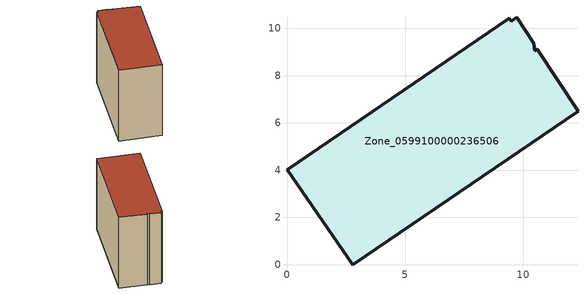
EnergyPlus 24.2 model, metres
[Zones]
Zone_0599100000236506
 floor ground (C_G): 9.72,10.46 10.44,9.36 10.49,9.05 10.59,9.12 12.31,6.49 2.78,0 0,4.01 9.41,10.41 9.49,10.29 z0
 wall outside (C_F): 2.78,0 12.31,6.49 10.59,9.12 10.49,9.05 10.44,9.36 9.72,10.46 9.49,10.29 9.41,10.41 0,4.01 2.78,0 z0:9.39
 roof outside (C_R): 10.44,9.36 9.72,10.46 9.49,10.29 9.41,10.41 0,4.01 2.78,0 12.31,6.49 10.59,9.12 10.49,9.05 z9.39
[BUILDING]
Pand.0599100000236506: North Axis=0; Terrain=City; Loads Convergence Tolerance Value=0.04; Temperature Convergence Tolerance Value=0.4; Solar Distribution=FullExterior; Maximum Number of Warmup Days=25; Minimum Number of Warmup Days=1
[Site:Location]
Rotterdam.The.Hague.AP_ZH_NLD Design_Conditions: Latitude=51.96; Longitude=4.45; Time Zone=1; Elevation=-4.5
[SITE:GROUNDTEMPERATURE:BUILDINGSURFACE]
18, 18, 18, 18, 18, 18, 18, 18, 18, 18, 18, 18
[MATERIAL] Thermal Absorptance=0.9; Solar Absorptance=0.7; Visible Absorptance=0.7
Name | Roughness | Thickness | Conductivity | Density | Specific Heat
G.TI.1946 | MediumSmooth | 0.15 | 1 | 540 | 1210
F.TI.1946 | Rough | 0.3 | 0.857143 | 1920 | 840
R.TI.1946 | MediumRough | 0.2 | 0.1 | 1500 | 1000
[CONSTRUCTION]
C_G: G.TI.1946
C_F: F.TI.1946
C_R: R.TI.1946
[ZONE]
Zone_0599100000236506: Type=1; Multiplier=1; Ceiling Height=Autocalculate; Volume=Autocalculate; Floor Area=autocalculate; Part of Total Floor Area=Yes
[ZONEINFILTRATION:DESIGNFLOWRATE]
Infil_Zone_0599100000236506: Zone or ZoneList or Space or SpaceList=Zone_0599100000236506; Schedule=AlwaysOn; Design Flow Rate Calculation Method=Flow/Area; Flow Rate per Floor Area=0.003; Constant Term Coefficient=1; Temperature Term Coefficient=0; Velocity Term Coefficient=0; Velocity Squared Term Coefficient=0
[HVACTEMPLATE:ZONE:IDEALLOADSAIRSYSTEM]
Zone_0599100000236506: Maximum Heating Supply Air Temperature=50; Minimum Cooling Supply Air Temperature=13; Maximum Heating Supply Air Humidity Ratio=0.0156; Minimum Cooling Supply Air Humidity Ratio=0.0077; Heating Limit=NoLimit; Cooling Limit=NoLimit; Dehumidification Control Type=ConstantSensibleHeatRatio; Cooling Sensible Heat Ratio=0.7; Dehumidification Setpoint=60; Humidification Control Type=None; Humidification Setpoint=30; Outdoor Air Method=None; Outdoor Air Flow Rate per Person=0.00944; Outdoor Air Flow Rate per Zone Floor Area=0; Outdoor Air Flow Rate per Zone=0; Demand Controlled Ventilation Type=None; Outdoor Air Economizer Type=NoEconomizer; Heat Recovery Type=None; Sensible Heat Recovery Effectiveness=0.7; Latent Heat Recovery Effectiveness=0.65
[ZONECONTROL:THERMOSTAT]
ThermostatControl_Zone_0599100000236506: Zone or ZoneList=Zone_0599100000236506; Control Type Schedule=DualSetpointControlType; Control 1=Thermostat_Zone_0599100000236506; Temperature Difference Between Cutout And Setpoint=0
[THERMOSTATSETPOINT:DUALSETPOINT]
Thermostat_Zone_0599100000236506: Heating Setpoint Temperature Schedule=HeatingSetpoint_Zone_0599100000236506; Cooling Setpoint Temperature Schedule=CoolingSetpoint_Zone_0599100000236506
[SCHEDULE:COMPACT]
HeatingSetpoint_Zone_0599100000236506: Through: 12/31, For: AllDays, Until: 24:00, 21
CoolingSetpoint_Zone_0599100000236506: Through: 12/31, For: AllDays, Until: 24:00, 24
DualSetpointControlType: Through: 12/31, For: AllDays, Until: 24:00, 4
AlwaysOn: Through: 12/31, For: AllDays, Until: 24:00, 1
